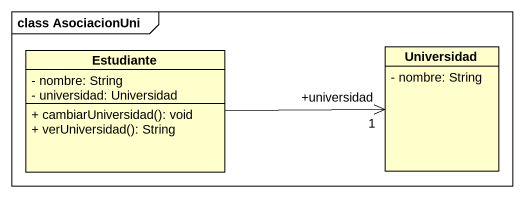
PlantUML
@startuml
mainframe class AsociacionUni
hide circle
hide empty members
skinparam classAttributeIconSize 0
class Estudiante {
  - nombre: String
  - universidad: Universidad
  + cambiarUniversidad(): void
  + verUniversidad(): String
}
class Universidad {
  - nombre: String
}
Estudiante -right-> "+universidad\n1" Universidad
@enduml
